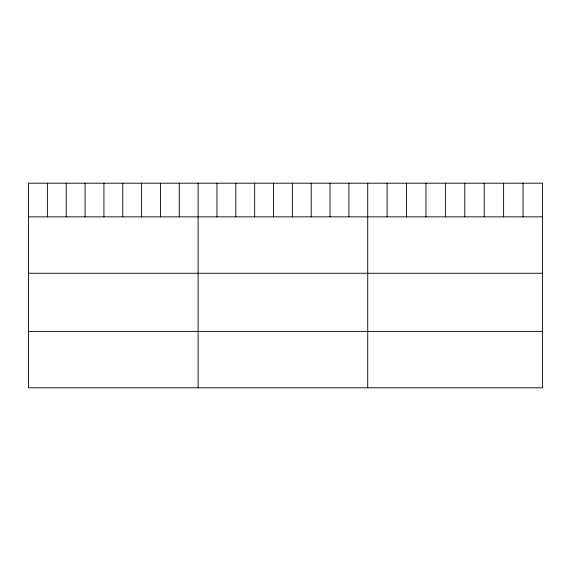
<?xml version="1.0" encoding="UTF-8"?>
<svg xmlns="http://www.w3.org/2000/svg" width="571" height="571" viewBox="0 0 571 571"><rect width="100%" height="100%" fill="white"/><g stroke="black" fill="none" stroke-linecap="round" stroke-linejoin="round"><path stroke-width="0.86" d="M542.45 216.852L542.45 387.802L28.55 387.802L28.55 183.198L542.45 183.198L542.45 216.852L28.55 216.852M28.55 273.266L542.45 273.266M28.55 331.387L542.45 331.387M523.036 183.198L523.036 216.852M503.622 183.198L503.622 216.852M484.208 183.198L484.208 216.852M464.794 183.198L464.794 216.852M445.38 183.198L445.38 216.852M425.966 183.198L425.966 216.852M406.552 183.198L406.552 216.852M387.138 183.198L387.138 216.852M367.724 183.198L367.724 387.802M348.881 183.198L348.881 216.852M330.038 183.198L330.038 216.852M311.195 183.198L311.195 216.852M292.352 183.198L292.352 216.852M273.509 183.198L273.509 216.852M254.666 183.198L254.666 216.852M235.823 183.198L235.823 216.852M216.98 183.198L216.98 216.852M198.137 183.198L198.137 387.802M179.294 183.198L179.294 216.852M160.451 183.198L160.451 216.852M141.608 183.198L141.608 216.852M122.765 183.198L122.765 216.852M103.922 183.198L103.922 216.852M85.079 183.198L85.079 216.852M66.236 183.198L66.236 216.852M47.393 183.198L47.393 216.852"/></g></svg>
